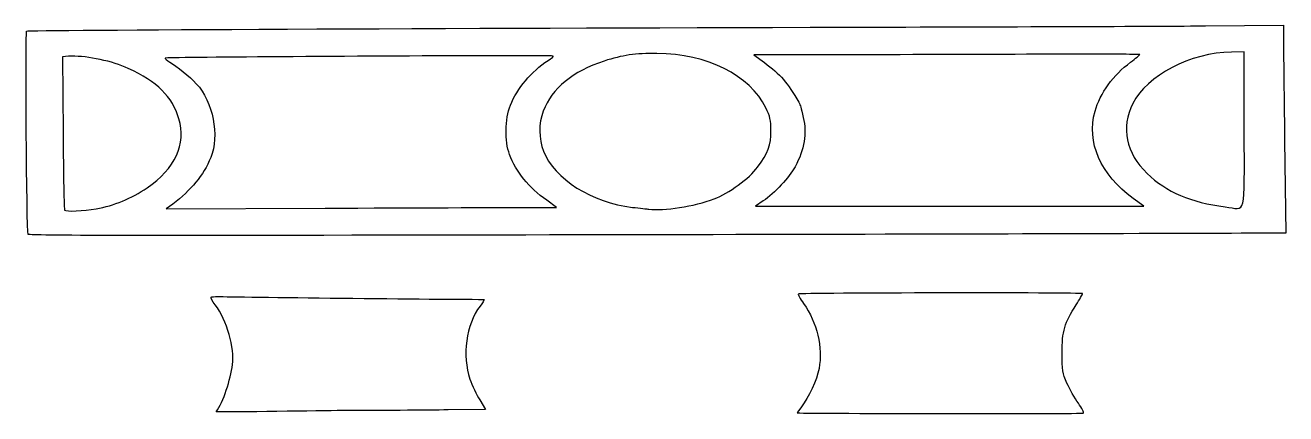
# Model space of a CAD drawing. Header units: centimetres. Extents: x -13.6 to 13.2, y 0.1 to 8.3.
import ezdxf

# ---------------------------------------------------------------- set-up
doc = ezdxf.new("R2010")
doc.units = ezdxf.units.CM
doc.header["$MEASUREMENT"] = 0
doc.layers.add('Layer 1', color=7, linetype='Continuous')

msp = doc.modelspace()

# ---------------------------------------------------------------- linework, layer by layer
at = {"layer": 'Layer 1', "color": 32}
for points, knots in [([(13.15101, 8.33766), (13.15101, 8.33766), (11.49902, 8.3236), (11.49902, 8.3236), (11.49902, 8.3236), (10.59034, 8.31624), (7.16893, 8.30395), (3.89555, 8.29631), (3.89555, 8.29631), (-4.65005, 8.27637), (-13.51283, 8.23491), (-13.56199, 8.21446), (-13.56199, 8.21446), (-13.59072, 8.2025), (-13.56065, 3.95941), (-13.53139, 3.89762), (-13.53139, 3.89762), (-13.51745, 3.86816), (-11.95141, 3.86544), (-3.94025, 3.87943), (-3.94025, 3.87943), (1.32572, 3.88862), (7.1738, 3.90118), (9.05493, 3.90754), (9.05493, 3.90754), (10.93605, 3.91389), (12.6385, 3.91889), (12.83847, 3.91911), (12.83847, 3.91911), (12.83847, 3.91911), (13.20227, 3.91994), (13.20227, 3.91994), (13.20227, 3.91994), (13.20227, 3.91994), (13.17664, 5.88613), (13.17664, 5.88613), (13.17664, 5.88613), (13.16282, 6.96754), (13.152, 7.96119), (13.15183, 8.09457), (13.15183, 8.09457), (13.15183, 8.09457), (13.15101, 8.33766), (13.15101, 8.33766)], [0, 0, 0, 0, 0.08333333, 0.08333333, 0.08333333, 0.08333333, 0.16666667, 0.16666667, 0.16666667, 0.16666667, 0.25, 0.25, 0.25, 0.25, 0.33333333, 0.33333333, 0.33333333, 0.33333333, 0.41666667, 0.41666667, 0.41666667, 0.41666667, 0.5, 0.5, 0.5, 0.5, 0.58333333, 0.58333333, 0.58333333, 0.58333333, 0.66666667, 0.66666667, 0.66666667, 0.66666667, 0.75, 0.75, 0.75, 0.75, 0.83333333, 0.83333333, 0.83333333, 0.83333333, 1, 1, 1, 1]), ([(12.32005, 7.77376), (12.32005, 7.77376), (12.32005, 6.11433), (12.32005, 6.11433), (12.32005, 6.11433), (12.32005, 4.21262), (12.37236, 4.42159), (11.91491, 4.4797), (11.91491, 4.4797), (11.18751, 4.5721), (10.66467, 4.79514), (10.2563, 5.18746), (10.2563, 5.18746), (9.80586, 5.6202), (9.69392, 6.1652), (9.9512, 6.67657), (9.9512, 6.67657), (10.25057, 7.27158), (11.1766, 7.75328), (12.04968, 7.7688), (12.04968, 7.7688), (12.04968, 7.7688), (12.32005, 7.77376), (12.32005, 7.77376)], [0, 0, 0, 0, 0.14285714, 0.14285714, 0.14285714, 0.14285714, 0.28571429, 0.28571429, 0.28571429, 0.28571429, 0.42857143, 0.42857143, 0.42857143, 0.42857143, 0.57142857, 0.57142857, 0.57142857, 0.57142857, 0.71428571, 0.71428571, 0.71428571, 0.71428571, 1, 1, 1, 1]), ([(-12.60205, 7.68033), (-12.25886, 7.68513), (-11.73724, 7.57397), (-11.39984, 7.42071), (-11.39984, 7.42071), (-10.78783, 7.14271), (-10.46136, 6.81872), (-10.32332, 6.3508), (-10.32332, 6.3508), (-10.16313, 5.80777), (-10.40109, 5.29259), (-11.00132, 4.88402), (-11.00132, 4.88402), (-11.33262, 4.65849), (-11.7065, 4.50475), (-12.08528, 4.43753), (-12.08528, 4.43753), (-12.34612, 4.39125), (-12.72403, 4.37532), (-12.75501, 4.40942), (-12.75501, 4.40942), (-12.7648, 4.4202), (-12.77924, 5.15801), (-12.78643, 6.04901), (-12.78643, 6.04901), (-12.78643, 6.04901), (-12.79883, 7.66958), (-12.79883, 7.66958), (-12.79883, 7.66958), (-12.79883, 7.66958), (-12.66819, 7.67785), (-12.66819, 7.67785), (-12.66819, 7.67785), (-12.647, 7.67922), (-12.62492, 7.68001), (-12.60205, 7.68033)], [0, 0, 0, 0, 0.1, 0.1, 0.1, 0.1, 0.2, 0.2, 0.2, 0.2, 0.3, 0.3, 0.3, 0.3, 0.4, 0.4, 0.4, 0.4, 0.5, 0.5, 0.5, 0.5, 0.6, 0.6, 0.6, 0.6, 0.7, 0.7, 0.7, 0.7, 0.8, 0.8, 0.8, 0.8, 1, 1, 1, 1]), ([(-3.91296, 7.68777), (-3.11369, 7.68933), (-2.52387, 7.68849), (-2.36928, 7.68364), (-2.36928, 7.68364), (-2.35008, 7.68304), (-2.39797, 7.64058), (-2.47594, 7.58938), (-2.47594, 7.58938), (-2.83687, 7.35239), (-3.13681, 6.99617), (-3.27879, 6.63688), (-3.27879, 6.63688), (-3.39577, 6.34084), (-3.40337, 5.87667), (-3.29615, 5.59343), (-3.29615, 5.59343), (-3.15459, 5.21947), (-2.88909, 4.89123), (-2.50654, 4.61861), (-2.50654, 4.61861), (-2.50654, 4.61861), (-2.2957, 4.46895), (-2.2957, 4.46895), (-2.2957, 4.46895), (-2.2957, 4.46895), (-3.06464, 4.4673), (-3.06464, 4.4673), (-3.06464, 4.4673), (-3.48768, 4.46667), (-5.35476, 4.45953), (-7.21364, 4.45159), (-7.21364, 4.45159), (-7.21364, 4.45159), (-10.59369, 4.43753), (-10.59369, 4.43753), (-10.59369, 4.43753), (-10.59369, 4.43753), (-10.45644, 4.54006), (-10.45644, 4.54006), (-10.45644, 4.54006), (-10.05769, 4.83846), (-9.8075, 5.14347), (-9.64863, 5.52646), (-9.64863, 5.52646), (-9.45697, 5.9885), (-9.59872, 6.71786), (-9.95373, 7.09494), (-9.95373, 7.09494), (-10.09217, 7.24198), (-10.37493, 7.47367), (-10.51597, 7.55631), (-10.51597, 7.55631), (-10.58153, 7.59472), (-10.62651, 7.63161), (-10.61602, 7.63816), (-10.61602, 7.63816), (-10.58838, 7.65543), (-6.31078, 7.68311), (-3.91296, 7.68777)], [0, 0, 0, 0, 0.0625, 0.0625, 0.0625, 0.0625, 0.125, 0.125, 0.125, 0.125, 0.1875, 0.1875, 0.1875, 0.1875, 0.25, 0.25, 0.25, 0.25, 0.3125, 0.3125, 0.3125, 0.3125, 0.375, 0.375, 0.375, 0.375, 0.4375, 0.4375, 0.4375, 0.4375, 0.5, 0.5, 0.5, 0.5, 0.5625, 0.5625, 0.5625, 0.5625, 0.625, 0.625, 0.625, 0.625, 0.6875, 0.6875, 0.6875, 0.6875, 0.75, 0.75, 0.75, 0.75, 0.8125, 0.8125, 0.8125, 0.8125, 0.875, 0.875, 0.875, 0.875, 1, 1, 1, 1]), ([(-0.16249, 7.73986), (0.89978, 7.73292), (1.81386, 7.27611), (2.15261, 6.58314), (2.15261, 6.58314), (2.24135, 6.4016), (2.25927, 6.3191), (2.25927, 6.09697), (2.25927, 6.09697), (2.25927, 5.78494), (2.20018, 5.62413), (1.97567, 5.32223), (1.97567, 5.32223), (1.80131, 5.08777), (1.35631, 4.76244), (1.05459, 4.6492), (1.05459, 4.6492), (0.62715, 4.48877), (-0.01561, 4.38763), (-0.33613, 4.43009), (-0.33613, 4.43009), (-0.36801, 4.43431), (-0.5248, 4.45169), (-0.68422, 4.46895), (-0.68422, 4.46895), (-1.53742, 4.56132), (-2.34913, 5.07386), (-2.57764, 5.66371), (-2.57764, 5.66371), (-2.67848, 5.92399), (-2.67931, 6.25067), (-2.58012, 6.51286), (-2.58012, 6.51286), (-2.39728, 6.99622), (-1.9576, 7.35677), (-1.28284, 7.57698), (-1.28284, 7.57698), (-0.90367, 7.70072), (-0.61594, 7.74283), (-0.16249, 7.73986)], [0, 0, 0, 0, 0.09090909, 0.09090909, 0.09090909, 0.09090909, 0.18181818, 0.18181818, 0.18181818, 0.18181818, 0.27272727, 0.27272727, 0.27272727, 0.27272727, 0.36363636, 0.36363636, 0.36363636, 0.36363636, 0.45454545, 0.45454545, 0.45454545, 0.45454545, 0.54545455, 0.54545455, 0.54545455, 0.54545455, 0.63636364, 0.63636364, 0.63636364, 0.63636364, 0.72727273, 0.72727273, 0.72727273, 0.72727273, 0.81818182, 0.81818182, 0.81818182, 0.81818182, 1, 1, 1, 1]), ([(8.76802, 7.7225), (9.54743, 7.72331), (10.09791, 7.71971), (10.09755, 7.71258), (10.09755, 7.71258), (10.09707, 7.70307), (10.00971, 7.63121), (9.90325, 7.55217), (9.90325, 7.55217), (9.53586, 7.27942), (9.25663, 6.89534), (9.14753, 6.5112), (9.14753, 6.5112), (8.96146, 5.85603), (9.26624, 5.15856), (9.95699, 4.65912), (9.95699, 4.65912), (9.95699, 4.65912), (10.18354, 4.49541), (10.18354, 4.49541), (10.18354, 4.49541), (10.18354, 4.49541), (6.05769, 4.49458), (6.05769, 4.49458), (6.05769, 4.49458), (6.05769, 4.49458), (1.93185, 4.49458), (1.93185, 4.49458), (1.93185, 4.49458), (1.93185, 4.49458), (2.09556, 4.60538), (2.09556, 4.60538), (2.09556, 4.60538), (2.336, 4.76843), (2.65117, 5.10654), (2.7719, 5.3305), (2.7719, 5.3305), (2.97396, 5.70532), (3.02888, 6.03362), (2.94553, 6.3756), (2.94553, 6.3756), (2.92277, 6.46902), (2.89876, 6.56928), (2.89262, 6.59802), (2.89262, 6.59802), (2.88647, 6.62676), (2.86777, 6.67346), (2.85128, 6.7022), (2.85128, 6.7022), (2.61547, 7.11305), (2.45857, 7.29477), (2.11954, 7.54556), (2.11954, 7.54556), (2.11954, 7.54556), (1.89878, 7.70844), (1.89878, 7.70844), (1.89878, 7.70844), (1.89878, 7.70844), (3.82445, 7.7101), (3.82445, 7.7101), (3.82445, 7.7101), (4.8837, 7.71073), (6.72903, 7.71557), (7.92466, 7.72085), (7.92466, 7.72085), (8.22357, 7.72216), (8.50822, 7.72223), (8.76802, 7.7225)], [0, 0, 0, 0, 0.05555556, 0.05555556, 0.05555556, 0.05555556, 0.11111111, 0.11111111, 0.11111111, 0.11111111, 0.16666667, 0.16666667, 0.16666667, 0.16666667, 0.22222222, 0.22222222, 0.22222222, 0.22222222, 0.27777778, 0.27777778, 0.27777778, 0.27777778, 0.33333333, 0.33333333, 0.33333333, 0.33333333, 0.38888889, 0.38888889, 0.38888889, 0.38888889, 0.44444444, 0.44444444, 0.44444444, 0.44444444, 0.5, 0.5, 0.5, 0.5, 0.55555556, 0.55555556, 0.55555556, 0.55555556, 0.61111111, 0.61111111, 0.61111111, 0.61111111, 0.66666667, 0.66666667, 0.66666667, 0.66666667, 0.72222222, 0.72222222, 0.72222222, 0.72222222, 0.77777778, 0.77777778, 0.77777778, 0.77777778, 0.83333333, 0.83333333, 0.83333333, 0.83333333, 0.88888889, 0.88888889, 0.88888889, 0.88888889, 1, 1, 1, 1])]:
    msp.add_open_spline(points, degree=3, knots=knots, dxfattribs=at)
at = {"layer": 'Layer 1', "color": 36}
for points in [[(-6.9605, 0.15044), (-6.10087, 0.15267), (-5.03903, 0.15975), (-4.60084, 0.16618), (-4.60084, 0.16618), (-4.60084, 0.16618), (-3.80414, 0.17786), (-3.80414, 0.17786), (-3.80414, 0.17786), (-3.80414, 0.17786), (-3.92876, 0.37774), (-3.92876, 0.37774), (-3.92876, 0.37774), (-3.9973, 0.48767), (-4.09138, 0.68714), (-4.13783, 0.82101), (-4.13783, 0.82101), (-4.30921, 1.31489), (-4.21786, 1.97808), (-3.92403, 2.37311), (-3.92403, 2.37311), (-3.87361, 2.44089), (-3.83235, 2.50448), (-3.83235, 2.51442), (-3.83235, 2.51442), (-5.02222, 2.51525), (-9.48844, 2.56898), (-9.49731, 2.57471), (-9.49731, 2.57471), (-9.56285, 2.57568), (-9.62691, 2.56942), (-9.63968, 2.56079), (-9.63968, 2.56079), (-9.65244, 2.55216), (-9.613, 2.47867), (-9.55204, 2.39748), (-9.55204, 2.39748), (-9.30496, 2.06843), (-9.13262, 1.4736), (-9.18405, 1.12735), (-9.18405, 1.12735), (-9.23088, 0.81203), (-9.37376, 0.33345), (-9.53383, 0.12793), (-9.53383, 0.12793), (-9.51273, 0.10931), (-7.53982, 0.14629), (-6.9605, 0.15044)], [(5.83897, 0.08786), (4.17572, 0.09154), (2.81487, 0.0986), (2.81487, 0.10356), (2.81487, 0.10356), (2.81487, 0.10852), (2.85703, 0.16618), (2.90855, 0.2317), (2.90855, 0.2317), (3.06428, 0.42971), (3.23293, 0.79886), (3.28131, 1.04761), (3.28131, 1.04761), (3.36602, 1.48315), (3.23614, 2.03088), (2.95496, 2.4239), (2.95496, 2.4239), (2.88013, 2.52848), (2.82815, 2.62029), (2.83943, 2.62792), (2.83943, 2.62792), (2.87711, 2.6534), (8.8824, 2.66149), (8.8824, 2.63606), (8.8824, 2.63606), (8.8824, 2.62272), (8.82087, 2.51582), (8.74568, 2.3985), (8.74568, 2.3985), (8.50232, 2.01883), (8.44716, 1.83048), (8.44582, 1.37455), (8.44582, 1.37455), (8.44473, 1.00707), (8.45439, 0.94776), (8.55005, 0.73439), (8.55005, 0.73439), (8.60804, 0.60505), (8.71748, 0.41315), (8.79325, 0.30794), (8.79325, 0.30794), (8.86902, 0.20273), (8.91573, 0.10866), (8.89704, 0.0989), (8.89704, 0.0989), (8.87836, 0.08915), (7.50223, 0.08418), (5.83897, 0.08786)]]:
    msp.add_open_spline(points, degree=3, knots=[0, 0, 0, 0, 0.07692308, 0.07692308, 0.07692308, 0.07692308, 0.15384615, 0.15384615, 0.15384615, 0.15384615, 0.23076923, 0.23076923, 0.23076923, 0.23076923, 0.30769231, 0.30769231, 0.30769231, 0.30769231, 0.38461538, 0.38461538, 0.38461538, 0.38461538, 0.46153846, 0.46153846, 0.46153846, 0.46153846, 0.53846154, 0.53846154, 0.53846154, 0.53846154, 0.61538462, 0.61538462, 0.61538462, 0.61538462, 0.69230769, 0.69230769, 0.69230769, 0.69230769, 0.76923077, 0.76923077, 0.76923077, 0.76923077, 0.84615385, 0.84615385, 0.84615385, 0.84615385, 1, 1, 1, 1], dxfattribs=at)

doc.saveas('drawing.dxf')
